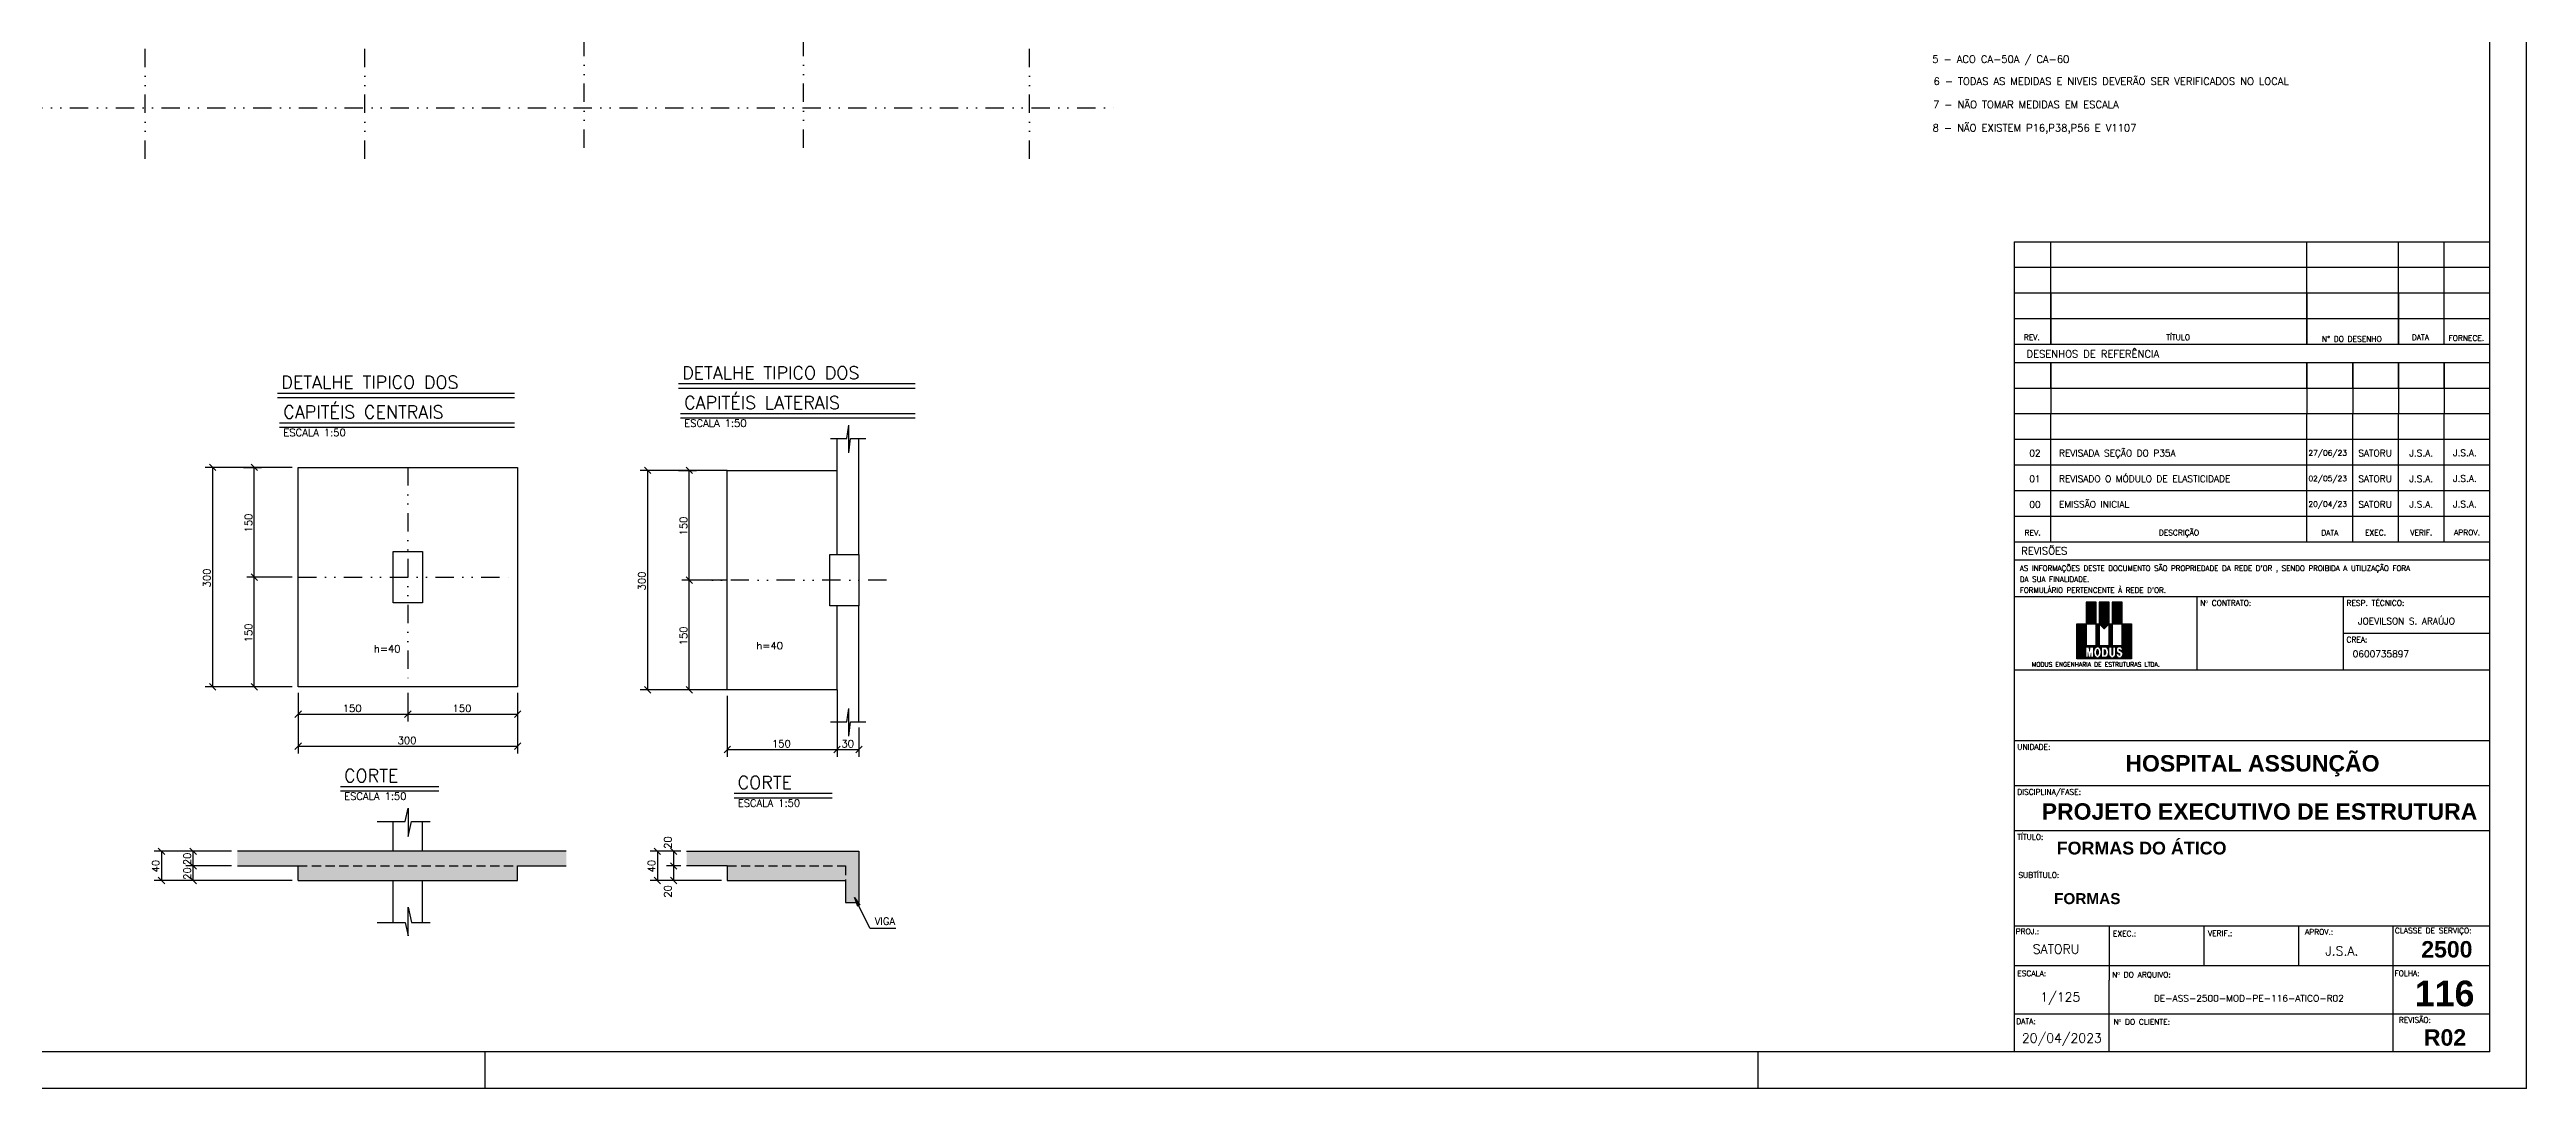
# Model space of a CAD drawing. Extents: x 553966 to 568841, y -373 to 10140.
# Drawn here: x 560377 to 568841, y -373 to 3177 of the extents above; entities that cross this region are included whole.
import ezdxf
from ezdxf.enums import TextEntityAlignment as Align

# ---------------------------------------------------------------- set-up
doc = ezdxf.new("R2010")
doc.units = 0
doc.header["$LTSCALE"] = 125
doc.header["$MEASUREMENT"] = 0
doc.linetypes.add('DIVIDE', pattern=[1.25, 0.5, -0.25, 0, -0.25, 0, -0.25])
doc.linetypes.add('HIDDEN', pattern=[0.375, 0.25, -0.125])
doc.layers.get('0').update_dxf_attribs({"linetype": 'CONTINUOUS'})
for name, color, linetype in [('01-FORM', 7, 'CONTINUOUS'), ('01TEXT', 2, 'CONTINUOUS'), ('205', 14, 'DIVIDE'), ('210', 11, 'HIDDEN'), ('216', 7, 'CONTINUOUS'), ('220', 4, 'CONTINUOUS'), ('221', 5, 'CONTINUOUS'), ('222', 6, 'CONTINUOUS'), ('226', 10, 'CONTINUOUS'), ('238', 11, 'CONTINUOUS'), ('250', 5, 'CONTINUOUS'), ('253', 253, 'CONTINUOUS'), ('254', 254, 'CONTINUOUS'), ('car-t01', 1, 'CONTINUOUS')]:
    doc.layers.add(name, color=color, linetype=linetype)
doc.styles.add('ROMANS', font='ROMANS.shx')
doc.styles.get("Standard").update_dxf_attribs({"font": 'ROMANS.SHX'})

msp = doc.modelspace()

# ---------------------------------------------------------------- linework, layer by layer
for p, q in [((568840.8, -372.6), (568840.8, 10139.9)), ((561865.8, -372.6), (561865.8, -247.6)), ((566215.8, -372.6), (566215.8, -247.6)), ((568840.8, -372.6), (553965.8, -372.6))]:
    msp.add_line(p, q)
msp.add_lwpolyline([(566215.8, -372.6), (566215.8, -247.6)])
at = {"layer": '205'}
for p, q in [((560703.6, 2803.8), (560703.6, 9207.4)), ((561453.6, 2803.8), (561453.6, 9207.4)), ((562203.6, 2841.3), (562203.6, 9207.4)), ((562953.6, 2841.3), (562953.6, 9207.4)), ((563725.1, 2803.8), (563725.1, 9207.4)), ((554501.3, 2977.4), (564029.4, 2977.4)), ((561601.3, 1749.3), (561601.3, 999.3)), ((561226.3, 1374.3), (561976.3, 1374.3)), ((563236.2, 1364.1), (562586.5, 1364.1))]:
    msp.add_line(p, q, dxfattribs=at)
at = {"layer": '210'}
for p, q in [((561226.3, 387.6), (561976.3, 387.6)), ((562692.7, 387.6), (563096.3, 387.6)), ((563096.3, 387.6), (563096.3, 337.6))]:
    msp.add_line(p, q, dxfattribs=at)
at = {"layer": '216'}
for p, q in [((560923, 1760.3), (560945.1, 1738.2)), ((561087.5, 1738.2), (561065.4, 1760.3)), ((562409.4, 1750.1), (562431.5, 1728)), ((562573.9, 1728), (562551.8, 1750.1)), ((561087.5, 1363.2), (561065.4, 1385.3)), ((561087.5, 1363.2), (561065.4, 1385.3)), ((562573.9, 1353), (562551.8, 1375.1)), ((562573.9, 1353), (562551.8, 1375.1)), ((560923, 1010.3), (560945.1, 988.2)), ((561087.5, 988.2), (561065.4, 1010.3)), ((562409.4, 1000.1), (562431.5, 978)), ((562573.9, 978), (562551.8, 1000.1)), ((561215.2, 895), (561237.3, 917.1)), ((561590.2, 895), (561612.3, 917.1)), ((561590.2, 895), (561612.3, 917.1)), ((561965.2, 895), (561987.3, 917.1)), ((561215.2, 785.5), (561237.3, 807.6)), ((561965.2, 785.5), (561987.3, 807.6)), ((562681.6, 774.2), (562703.7, 796.3)), ((563056.6, 774.2), (563078.7, 796.3)), ((563056.6, 774.2), (563078.7, 796.3)), ((563131.6, 774.2), (563153.7, 796.3)), ((560748.2, 448.7), (560770.3, 426.6)), ((560878.5, 426.6), (560856.4, 448.7)), ((562442.9, 448.7), (562465, 426.6)), ((562520.8, 426.6), (562498.7, 448.7)), ((560748.2, 348.7), (560770.3, 326.6)), ((560878.5, 376.6), (560856.4, 398.7)), ((560878.5, 376.6), (560856.4, 398.7)), ((560878.5, 326.6), (560856.4, 348.7)), ((562442.9, 348.7), (562465, 326.6)), ((562520.8, 376.6), (562498.7, 398.7)), ((562520.8, 376.6), (562498.7, 398.7)), ((562520.8, 326.6), (562498.7, 348.7))]:
    msp.add_line(p, q, dxfattribs=at)
at = {"layer": '220'}
for p, q in [((562142.6, 437.6), (561018.6, 437.6)), ((562553.5, 437.6), (563142.7, 437.6)), ((563142.7, 437.6), (563142.7, 262.6)), ((561018.6, 387.6), (561226.3, 387.6)), ((561226.3, 337.6), (561226.3, 387.6)), ((561976.3, 387.6), (562142.6, 387.6)), ((561976.3, 337.6), (561976.3, 387.6)), ((562692.7, 387.6), (562553.5, 387.6)), ((562692.7, 387.6), (562692.7, 337.6)), ((561226.3, 337.6), (561976.3, 337.6)), ((562692.7, 337.6), (563096.3, 337.6)), ((563096.3, 337.6), (563096.3, 262.6)), ((563096.3, 262.6), (563142.7, 262.6))]:
    msp.add_line(p, q, dxfattribs=at)
for points in [[(561551.3, 1461.8), (561651.3, 1461.8), (561651.3, 1286.8), (561551.3, 1286.8), (561551.3, 1461.8)], [(563042.7, 1451.6), (563142.7, 1451.6), (563142.7, 1276.6), (563042.7, 1276.6), (563042.7, 1451.6)]]:
    msp.add_lwpolyline(points, dxfattribs=at)
at = {"layer": '221'}
for p, q in [((561156.1, 1988.3), (561965.4, 1988.3)), ((562525.8, 2020.3), (563335.1, 2020.3)), ((561163, 1886.5), (561965.4, 1886.5)), ((562532.7, 1918.6), (563335.1, 1918.6)), ((561370.5, 644.3), (561706.4, 644.3)), ((562715.7, 620.8), (563051.6, 620.8))]:
    msp.add_line(p, q, dxfattribs=at)
at = {"layer": '222'}
for p, q in [((568715.8, -247.6), (568715.8, 10014.9)), ((562525.8, 2035.3), (563335.1, 2035.3)), ((561156.1, 2003.3), (561965.4, 2003.3)), ((561163, 1901.5), (561965.4, 1901.5)), ((562532.7, 1933.6), (563335.1, 1933.6)), ((561370.5, 659.3), (561706.4, 659.3)), ((562715.7, 635.8), (563051.6, 635.8)), ((568715.8, -247.6), (554278.3, -247.6))]:
    msp.add_line(p, q, dxfattribs=at)
at = {"layer": '226', "color": 2}
for p, q in [((567336, 1288.7), (567370.3, 1288.7)), ((567336, 1287.2), (567370.3, 1287.2)), ((567336, 1285.8), (567370.3, 1285.8)), ((567336, 1284.4), (567370.3, 1284.4)), ((567336, 1283), (567370.3, 1283)), ((567336, 1281.5), (567370.3, 1281.5)), ((567336, 1280.1), (567370.3, 1280.1)), ((567336, 1278.7), (567370.3, 1278.7)), ((567336, 1277.3), (567370.3, 1277.3)), ((567336, 1275.8), (567370.3, 1275.8)), ((567336, 1274.4), (567370.3, 1274.4)), ((567336, 1273), (567370.3, 1273)), ((567336, 1271.6), (567370.3, 1271.6)), ((567336, 1270.1), (567370.3, 1270.1)), ((567380.7, 1288.7), (567415, 1288.7)), ((567380.7, 1287.2), (567415, 1287.2)), ((567380.7, 1285.8), (567415, 1285.8)), ((567380.7, 1284.4), (567415, 1284.4)), ((567380.7, 1283), (567415, 1283)), ((567380.7, 1281.5), (567415, 1281.5)), ((567380.7, 1280.1), (567415, 1280.1)), ((567380.7, 1278.7), (567415, 1278.7)), ((567380.7, 1277.3), (567415, 1277.3)), ((567380.7, 1275.8), (567415, 1275.8)), ((567380.7, 1274.4), (567415, 1274.4)), ((567380.7, 1273), (567415, 1273)), ((567380.7, 1271.6), (567415, 1271.6)), ((567380.7, 1270.1), (567415, 1270.1)), ((567425.5, 1288.7), (567459.7, 1288.7)), ((567425.5, 1287.2), (567459.7, 1287.2)), ((567425.5, 1285.8), (567459.7, 1285.8)), ((567425.5, 1284.4), (567459.7, 1284.4)), ((567425.5, 1283), (567459.7, 1283)), ((567425.5, 1281.5), (567459.7, 1281.5)), ((567425.5, 1280.1), (567459.7, 1280.1)), ((567425.5, 1278.7), (567459.7, 1278.7)), ((567425.5, 1277.3), (567459.7, 1277.3)), ((567425.5, 1275.8), (567459.7, 1275.8)), ((567425.5, 1274.4), (567459.7, 1274.4)), ((567425.5, 1273), (567459.7, 1273)), ((567425.5, 1271.6), (567459.7, 1271.6)), ((567425.5, 1270.1), (567459.7, 1270.1)), ((567304.1, 1095.3), (567304.1, 1215.1)), ((567304.1, 1215.1), (567336, 1215.1)), ((567304.1, 1214.5), (567336, 1214.5)), ((567304.1, 1213.1), (567336, 1213.1)), ((567304.1, 1211.7), (567336, 1211.7)), ((567304.1, 1210.2), (567336, 1210.2)), ((567304.1, 1208.8), (567336, 1208.8)), ((567304.1, 1207.4), (567336, 1207.4)), ((567304.1, 1206), (567336, 1206)), ((567304.1, 1204.5), (567336, 1204.5)), ((567304.1, 1203.1), (567336, 1203.1)), ((567304.1, 1201.7), (567336, 1201.7)), ((567304.1, 1200.3), (567336, 1200.3)), ((567304.1, 1198.8), (567336, 1198.8)), ((567304.1, 1197.4), (567336, 1197.4)), ((567304.1, 1196), (567336, 1196)), ((567304.1, 1194.6), (567336, 1194.6)), ((567304.1, 1193.1), (567336, 1193.1)), ((567304.1, 1191.7), (567336, 1191.7)), ((567304.1, 1190.3), (567336, 1190.3)), ((567304.1, 1188.9), (567336, 1188.9)), ((567304.1, 1187.4), (567336, 1187.4)), ((567304.1, 1186), (567336, 1186)), ((567336, 1268.7), (567370.3, 1268.7)), ((567336, 1267.3), (567370.3, 1267.3)), ((567336, 1265.9), (567370.3, 1265.9)), ((567336, 1264.4), (567370.3, 1264.4)), ((567336, 1263), (567370.3, 1263)), ((567336, 1261.6), (567370.3, 1261.6)), ((567336, 1260.2), (567370.3, 1260.2)), ((567336, 1258.7), (567370.3, 1258.7)), ((567336, 1257.3), (567370.3, 1257.3)), ((567336, 1255.9), (567370.3, 1255.9)), ((567336, 1254.4), (567370.3, 1254.4)), ((567336, 1253), (567370.3, 1253)), ((567336, 1251.6), (567370.3, 1251.6)), ((567336, 1250.2), (567370.3, 1250.2)), ((567336, 1248.7), (567370.3, 1248.7)), ((567336, 1247.3), (567370.3, 1247.3)), ((567336, 1245.9), (567370.3, 1245.9)), ((567336, 1244.5), (567370.3, 1244.5)), ((567336, 1243), (567370.3, 1243)), ((567336, 1241.6), (567370.3, 1241.6)), ((567336, 1240.2), (567370.3, 1240.2)), ((567336, 1238.8), (567370.3, 1238.8)), ((567336, 1237.3), (567370.3, 1237.3)), ((567336, 1235.9), (567370.3, 1235.9)), ((567336, 1234.5), (567370.3, 1234.5)), ((567336, 1233.1), (567370.3, 1233.1)), ((567336, 1231.6), (567370.3, 1231.6)), ((567336, 1230.2), (567370.3, 1230.2)), ((567336, 1228.8), (567370.3, 1228.8)), ((567336, 1227.4), (567370.3, 1227.4)), ((567336, 1225.9), (567370.3, 1225.9)), ((567336, 1224.5), (567370.3, 1224.5)), ((567336, 1223.1), (567370.3, 1223.1)), ((567336, 1221.6), (567370.3, 1221.6)), ((567336, 1220.2), (567370.3, 1220.2)), ((567336, 1218.8), (567370.3, 1218.8)), ((567336, 1217.4), (567370.3, 1217.4)), ((567336, 1215.9), (567370.3, 1215.9)), ((567336, 1215.1), (567336, 1141)), ((567370.3, 1141), (567370.3, 1215.1)), ((567370.3, 1215.1), (567380.7, 1215.1)), ((567370.3, 1214.5), (567380.7, 1214.5)), ((567370.3, 1213.1), (567380.7, 1213.1)), ((567370.3, 1211.7), (567380.7, 1211.7)), ((567370.3, 1210.2), (567380.7, 1210.2)), ((567370.3, 1208.8), (567380.7, 1208.8)), ((567370.3, 1207.4), (567380.7, 1207.4)), ((567370.3, 1206), (567380.7, 1206)), ((567370.3, 1204.5), (567380.7, 1204.5)), ((567370.3, 1203.1), (567380.7, 1203.1)), ((567370.3, 1201.7), (567380.7, 1201.7)), ((567370.3, 1200.3), (567380.7, 1200.3)), ((567370.3, 1198.8), (567380.7, 1198.8)), ((567370.3, 1197.4), (567380.7, 1197.4)), ((567370.3, 1196), (567380.7, 1196)), ((567370.3, 1194.6), (567380.7, 1194.6)), ((567370.3, 1193.1), (567380.7, 1193.1)), ((567370.3, 1191.7), (567380.7, 1191.7)), ((567370.3, 1190.3), (567380.7, 1190.3)), ((567370.3, 1188.9), (567380.7, 1188.9)), ((567370.3, 1187.4), (567380.7, 1187.4)), ((567370.3, 1186), (567380.7, 1186)), ((567380.7, 1268.7), (567415, 1268.7)), ((567380.7, 1267.3), (567415, 1267.3)), ((567380.7, 1265.9), (567415, 1265.9)), ((567380.7, 1264.4), (567415, 1264.4)), ((567380.7, 1263), (567415, 1263)), ((567380.7, 1261.6), (567415, 1261.6)), ((567380.7, 1260.2), (567415, 1260.2)), ((567380.7, 1258.7), (567415, 1258.7)), ((567380.7, 1257.3), (567415, 1257.3)), ((567380.7, 1255.9), (567415, 1255.9)), ((567380.7, 1254.4), (567415, 1254.4)), ((567380.7, 1253), (567415, 1253)), ((567380.7, 1251.6), (567415, 1251.6)), ((567380.7, 1250.2), (567415, 1250.2)), ((567380.7, 1248.7), (567415, 1248.7)), ((567380.7, 1247.3), (567415, 1247.3)), ((567380.7, 1245.9), (567415, 1245.9)), ((567380.7, 1244.5), (567415, 1244.5)), ((567380.7, 1243), (567415, 1243)), ((567380.7, 1241.6), (567415, 1241.6)), ((567380.7, 1240.2), (567415, 1240.2)), ((567380.7, 1238.8), (567415, 1238.8)), ((567380.7, 1237.3), (567415, 1237.3)), ((567380.7, 1235.9), (567415, 1235.9)), ((567380.7, 1234.5), (567415, 1234.5)), ((567380.7, 1233.1), (567415, 1233.1)), ((567380.7, 1231.6), (567415, 1231.6)), ((567380.7, 1230.2), (567415, 1230.2)), ((567380.7, 1228.8), (567415, 1228.8)), ((567380.7, 1227.4), (567415, 1227.4)), ((567380.7, 1225.9), (567415, 1225.9)), ((567380.7, 1224.5), (567415, 1224.5)), ((567380.7, 1223.1), (567415, 1223.1)), ((567380.7, 1221.6), (567415, 1221.6)), ((567380.7, 1220.2), (567415, 1220.2)), ((567380.7, 1218.8), (567415, 1218.8)), ((567380.7, 1217.4), (567415, 1217.4)), ((567380.7, 1215.9), (567415, 1215.9)), ((567380.7, 1215.1), (567380.7, 1141)), ((567381.4, 1214.5), (567414.4, 1214.5)), ((567382.8, 1213.1), (567412.9, 1213.1)), ((567384.2, 1211.7), (567411.5, 1211.7)), ((567385.6, 1210.2), (567410.1, 1210.2)), ((567387.1, 1208.8), (567408.7, 1208.8)), ((567388.5, 1207.4), (567407.2, 1207.4)), ((567389.9, 1206), (567405.8, 1206)), ((567391.3, 1204.5), (567404.4, 1204.5)), ((567392.8, 1203.1), (567403, 1203.1)), ((567394.2, 1201.7), (567401.5, 1201.7)), ((567395.6, 1200.3), (567400.1, 1200.3)), ((567397, 1198.8), (567398.7, 1198.8)), ((567415, 1141), (567415, 1215.1)), ((567415, 1215.1), (567425.5, 1215.1)), ((567415, 1214.5), (567425.5, 1214.5)), ((567415, 1213.1), (567425.5, 1213.1)), ((567415, 1211.7), (567425.5, 1211.7)), ((567415, 1210.2), (567425.5, 1210.2)), ((567415, 1208.8), (567425.5, 1208.8)), ((567415, 1207.4), (567425.5, 1207.4)), ((567415, 1206), (567425.5, 1206)), ((567415, 1204.5), (567425.5, 1204.5)), ((567415, 1203.1), (567425.5, 1203.1)), ((567415, 1201.7), (567425.5, 1201.7)), ((567415, 1200.3), (567425.5, 1200.3)), ((567415, 1198.8), (567425.5, 1198.8)), ((567415, 1197.4), (567425.5, 1197.4)), ((567415, 1196), (567425.5, 1196)), ((567415, 1194.6), (567425.5, 1194.6)), ((567415, 1193.1), (567425.5, 1193.1)), ((567415, 1191.7), (567425.5, 1191.7)), ((567415, 1190.3), (567425.5, 1190.3)), ((567415, 1188.9), (567425.5, 1188.9)), ((567415, 1187.4), (567425.5, 1187.4)), ((567415, 1186), (567425.5, 1186)), ((567425.5, 1268.7), (567459.7, 1268.7)), ((567425.5, 1267.3), (567459.7, 1267.3)), ((567425.5, 1265.9), (567459.7, 1265.9)), ((567425.5, 1264.4), (567459.7, 1264.4)), ((567425.5, 1263), (567459.7, 1263)), ((567425.5, 1261.6), (567459.7, 1261.6)), ((567425.5, 1260.2), (567459.7, 1260.2)), ((567425.5, 1258.7), (567459.7, 1258.7)), ((567425.5, 1257.3), (567459.7, 1257.3)), ((567425.5, 1255.9), (567459.7, 1255.9)), ((567425.5, 1254.4), (567459.7, 1254.4)), ((567425.5, 1253), (567459.7, 1253)), ((567425.5, 1251.6), (567459.7, 1251.6)), ((567425.5, 1250.2), (567459.7, 1250.2)), ((567425.5, 1248.7), (567459.7, 1248.7)), ((567425.5, 1247.3), (567459.7, 1247.3)), ((567425.5, 1245.9), (567459.7, 1245.9)), ((567425.5, 1244.5), (567459.7, 1244.5)), ((567425.5, 1243), (567459.7, 1243)), ((567425.5, 1241.6), (567459.7, 1241.6)), ((567425.5, 1240.2), (567459.7, 1240.2)), ((567425.5, 1238.8), (567459.7, 1238.8)), ((567425.5, 1237.3), (567459.7, 1237.3)), ((567425.5, 1235.9), (567459.7, 1235.9)), ((567425.5, 1234.5), (567459.7, 1234.5)), ((567425.5, 1233.1), (567459.7, 1233.1)), ((567425.5, 1231.6), (567459.7, 1231.6)), ((567425.5, 1230.2), (567459.7, 1230.2)), ((567425.5, 1228.8), (567459.7, 1228.8)), ((567425.5, 1227.4), (567459.7, 1227.4)), ((567425.5, 1225.9), (567459.7, 1225.9)), ((567425.5, 1224.5), (567459.7, 1224.5)), ((567425.5, 1223.1), (567459.7, 1223.1)), ((567425.5, 1221.6), (567459.7, 1221.6)), ((567425.5, 1220.2), (567459.7, 1220.2)), ((567425.5, 1218.8), (567459.7, 1218.8)), ((567425.5, 1217.4), (567459.7, 1217.4)), ((567425.5, 1215.9), (567459.7, 1215.9)), ((567425.5, 1215.1), (567425.5, 1141)), ((567459.7, 1215.1), (567491.6, 1215.1)), ((567459.7, 1141), (567459.7, 1215.1)), ((567459.7, 1214.5), (567491.6, 1214.5)), ((567459.7, 1213.1), (567491.6, 1213.1)), ((567459.7, 1211.7), (567491.6, 1211.7)), ((567459.7, 1210.2), (567491.6, 1210.2)), ((567459.7, 1208.8), (567491.6, 1208.8)), ((567459.7, 1207.4), (567491.6, 1207.4)), ((567459.7, 1206), (567491.6, 1206)), ((567459.7, 1204.5), (567491.6, 1204.5)), ((567459.7, 1203.1), (567491.6, 1203.1)), ((567459.7, 1201.7), (567491.6, 1201.7)), ((567459.7, 1200.3), (567491.6, 1200.3)), ((567459.7, 1198.8), (567491.6, 1198.8)), ((567459.7, 1197.4), (567491.6, 1197.4)), ((567459.7, 1196), (567491.6, 1196)), ((567459.7, 1194.6), (567491.6, 1194.6)), ((567459.7, 1193.1), (567491.6, 1193.1)), ((567459.7, 1191.7), (567491.6, 1191.7)), ((567459.7, 1190.3), (567491.6, 1190.3)), ((567459.7, 1188.9), (567491.6, 1188.9)), ((567459.7, 1187.4), (567491.6, 1187.4)), ((567459.7, 1186), (567491.6, 1186)), ((567491.6, 1215.1), (567491.6, 1095.3)), ((567304.1, 1184.6), (567336, 1184.6)), ((567304.1, 1183.1), (567336, 1183.1)), ((567304.1, 1181.7), (567336, 1181.7)), ((567304.1, 1180.3), (567336, 1180.3)), ((567304.1, 1178.9), (567336, 1178.9)), ((567304.1, 1177.4), (567336, 1177.4)), ((567304.1, 1176), (567336, 1176)), ((567304.1, 1174.6), (567336, 1174.6)), ((567304.1, 1173.2), (567336, 1173.2)), ((567304.1, 1171.7), (567336, 1171.7)), ((567304.1, 1170.3), (567336, 1170.3)), ((567304.1, 1168.9), (567336, 1168.9)), ((567304.1, 1167.5), (567336, 1167.5)), ((567304.1, 1166), (567336, 1166)), ((567304.1, 1164.6), (567336, 1164.6)), ((567304.1, 1163.2), (567336, 1163.2)), ((567304.1, 1161.8), (567336, 1161.8)), ((567304.1, 1160.3), (567336, 1160.3)), ((567304.1, 1158.9), (567336, 1158.9)), ((567304.1, 1157.5), (567336, 1157.5)), ((567304.1, 1156.1), (567336, 1156.1)), ((567304.1, 1154.6), (567336, 1154.6)), ((567304.1, 1153.2), (567336, 1153.2)), ((567304.1, 1151.8), (567336, 1151.8)), ((567304.1, 1150.4), (567336, 1150.4)), ((567304.1, 1148.9), (567336, 1148.9)), ((567304.1, 1147.5), (567336, 1147.5)), ((567304.1, 1146.1), (567336, 1146.1)), ((567304.1, 1144.6), (567336, 1144.6)), ((567304.1, 1143.2), (567336, 1143.2)), ((567304.1, 1141.8), (567336, 1141.8)), ((567304.1, 1140.4), (567491.6, 1140.4)), ((567304.1, 1138.9), (567491.6, 1138.9)), ((567304.1, 1137.5), (567491.6, 1137.5)), ((567304.1, 1136.1), (567372.2, 1136.1)), ((567304.1, 1134.7), (567335.9, 1134.7)), ((567304.1, 1133.2), (567335.9, 1133.2)), ((567304.1, 1131.8), (567335.9, 1131.8)), ((567304.1, 1130.4), (567335.9, 1130.4)), ((567304.1, 1129), (567335.9, 1129)), ((567304.1, 1127.5), (567335.9, 1127.5)), ((567304.1, 1126.1), (567335.9, 1126.1)), ((567304.1, 1124.7), (567335.9, 1124.7)), ((567304.1, 1123.3), (567335.9, 1123.3)), ((567304.1, 1121.8), (567335.9, 1121.8)), ((567304.1, 1120.4), (567335.9, 1120.4)), ((567304.1, 1119), (567335.9, 1119)), ((567304.1, 1117.6), (567335.9, 1117.6)), ((567304.1, 1116.1), (567335.9, 1116.1)), ((567304.1, 1114.7), (567335.9, 1114.7)), ((567304.1, 1113.3), (567335.9, 1113.3)), ((567304.1, 1111.8), (567335.9, 1111.8)), ((567304.1, 1110.4), (567335.9, 1110.4)), ((567304.1, 1109), (567335.9, 1109)), ((567304.1, 1107.6), (567335.9, 1107.6)), ((567304.1, 1106.1), (567335.9, 1106.1)), ((567304.1, 1104.7), (567335.9, 1104.7)), ((567304.1, 1103.3), (567335.9, 1103.3)), ((567304.1, 1101.9), (567335.9, 1101.9)), ((567304.1, 1100.4), (567371.5, 1100.4)), ((567336, 1141), (567370.3, 1141)), ((567342.5, 1116.1), (567342.6, 1116.1)), ((567342.5, 1114.7), (567342.8, 1114.7)), ((567342.5, 1113.3), (567343, 1113.3)), ((567342.5, 1111.8), (567343.3, 1111.8)), ((567342.5, 1110.4), (567343.5, 1110.4)), ((567342.5, 1109), (567343.7, 1109)), ((567342.5, 1107.6), (567344, 1107.6)), ((567342.5, 1106.1), (567344.2, 1106.1)), ((567342.5, 1104.7), (567344.4, 1104.7)), ((567342.5, 1103.3), (567344.7, 1103.3)), ((567342.5, 1101.9), (567344.9, 1101.9)), ((567345.4, 1134.7), (567350.3, 1134.7)), ((567345.6, 1133.2), (567350.1, 1133.2)), ((567345.8, 1131.8), (567349.9, 1131.8)), ((567346, 1130.4), (567349.6, 1130.4)), ((567346.2, 1129), (567349.4, 1129)), ((567346.4, 1127.5), (567349.2, 1127.5)), ((567346.6, 1126.1), (567348.9, 1126.1)), ((567346.8, 1124.7), (567348.7, 1124.7)), ((567347.1, 1123.3), (567348.5, 1123.3)), ((567347.3, 1121.8), (567348.2, 1121.8)), ((567347.5, 1120.4), (567348, 1120.4)), ((567347.7, 1119), (567347.8, 1119)), ((567350.7, 1101.9), (567353, 1101.9)), ((567350.9, 1103.3), (567353, 1103.3)), ((567351.2, 1104.7), (567353, 1104.7)), ((567351.4, 1106.1), (567353, 1106.1)), ((567351.6, 1107.6), (567353, 1107.6)), ((567351.9, 1109), (567353, 1109)), ((567352.1, 1110.4), (567353, 1110.4)), ((567352.3, 1111.8), (567353, 1111.8)), ((567352.6, 1113.3), (567353, 1113.3)), ((567352.8, 1114.7), (567353.1, 1114.7)), ((567353, 1116.1), (567353.1, 1116.1)), ((567359.9, 1134.7), (567370, 1134.7)), ((567359.9, 1133.2), (567368.5, 1133.2)), ((567359.9, 1131.8), (567367.4, 1131.8)), ((567359.9, 1130.4), (567366.5, 1130.4)), ((567359.9, 1129), (567365.8, 1129)), ((567359.9, 1127.5), (567365.2, 1127.5)), ((567359.9, 1126.1), (567364.7, 1126.1)), ((567359.9, 1124.7), (567364.4, 1124.7)), ((567359.9, 1123.3), (567364.1, 1123.3)), ((567359.9, 1121.8), (567363.9, 1121.8)), ((567359.9, 1120.4), (567363.7, 1120.4)), ((567359.9, 1119), (567363.7, 1119)), ((567359.9, 1117.6), (567363.7, 1117.6)), ((567359.9, 1116.1), (567363.7, 1116.1)), ((567359.9, 1114.7), (567363.9, 1114.7)), ((567359.9, 1113.3), (567364, 1113.3)), ((567359.9, 1111.8), (567364.3, 1111.8)), ((567359.9, 1110.4), (567364.6, 1110.4)), ((567359.9, 1109), (567365.1, 1109)), ((567359.9, 1107.6), (567365.6, 1107.6)), ((567359.9, 1106.1), (567366.3, 1106.1)), ((567359.9, 1104.7), (567367.1, 1104.7)), ((567359.9, 1103.3), (567368.2, 1103.3)), ((567359.9, 1101.9), (567369.6, 1101.9)), ((567370.3, 1184.6), (567380.7, 1184.6)), ((567370.3, 1183.1), (567380.7, 1183.1)), ((567370.3, 1181.7), (567380.7, 1181.7)), ((567370.3, 1180.3), (567380.7, 1180.3)), ((567370.3, 1178.9), (567380.7, 1178.9)), ((567370.3, 1177.4), (567380.7, 1177.4)), ((567370.3, 1176), (567380.7, 1176)), ((567370.3, 1174.6), (567380.7, 1174.6)), ((567370.3, 1173.2), (567380.7, 1173.2)), ((567370.3, 1171.7), (567380.7, 1171.7)), ((567370.3, 1170.3), (567380.7, 1170.3)), ((567370.3, 1168.9), (567380.7, 1168.9)), ((567370.3, 1167.5), (567380.7, 1167.5)), ((567370.3, 1166), (567380.7, 1166)), ((567370.3, 1164.6), (567380.7, 1164.6)), ((567370.3, 1163.2), (567380.7, 1163.2)), ((567370.3, 1161.8), (567380.7, 1161.8)), ((567370.3, 1160.3), (567380.7, 1160.3)), ((567370.3, 1158.9), (567380.7, 1158.9)), ((567370.3, 1157.5), (567380.7, 1157.5)), ((567370.3, 1156.1), (567380.7, 1156.1)), ((567370.3, 1154.6), (567380.7, 1154.6)), ((567370.3, 1153.2), (567380.7, 1153.2)), ((567370.3, 1151.8), (567380.7, 1151.8)), ((567370.3, 1150.4), (567380.7, 1150.4)), ((567370.3, 1148.9), (567380.7, 1148.9)), ((567370.3, 1147.5), (567380.7, 1147.5)), ((567370.3, 1146.1), (567380.7, 1146.1)), ((567370.3, 1144.6), (567380.7, 1144.6)), ((567370.3, 1143.2), (567380.7, 1143.2)), ((567370.3, 1141.8), (567380.7, 1141.8)), ((567370.8, 1119), (567379.4, 1119)), ((567370.8, 1117.6), (567379.4, 1117.6)), ((567370.9, 1120.4), (567379.3, 1120.4)), ((567370.9, 1116.1), (567379.3, 1116.1)), ((567371, 1114.7), (567379.1, 1114.7)), ((567371.1, 1121.8), (567379.1, 1121.8)), ((567371.3, 1113.3), (567378.8, 1113.3)), ((567371.4, 1123.3), (567378.8, 1123.3)), ((567371.8, 1111.8), (567378.4, 1111.8)), ((567371.9, 1124.7), (567378.3, 1124.7)), ((567372.4, 1110.4), (567377.7, 1110.4)), ((567372.6, 1126.1), (567377.6, 1126.1)), ((567373.6, 1109), (567376.6, 1109)), ((567373.8, 1127.5), (567376.4, 1127.5)), ((567377.9, 1136.1), (567445.8, 1136.1)), ((567378.6, 1100.4), (567422, 1100.4)), ((567380.2, 1134.7), (567390.3, 1134.7)), ((567380.6, 1101.9), (567390.3, 1101.9)), ((567380.7, 1141), (567415, 1141)), ((567381.7, 1133.2), (567390.3, 1133.2)), ((567382, 1103.3), (567390.3, 1103.3)), ((567382.8, 1131.8), (567390.3, 1131.8)), ((567383, 1104.7), (567390.3, 1104.7)), ((567383.6, 1130.4), (567390.3, 1130.4)), ((567383.8, 1106.1), (567390.3, 1106.1)), ((567384.4, 1129), (567390.3, 1129)), ((567384.5, 1107.6), (567390.3, 1107.6)), ((567384.9, 1127.5), (567390.3, 1127.5)), ((567385.1, 1109), (567390.3, 1109)), ((567385.4, 1126.1), (567390.3, 1126.1)), ((567385.5, 1110.4), (567390.3, 1110.4)), ((567385.8, 1124.7), (567390.3, 1124.7)), ((567385.8, 1111.8), (567390.3, 1111.8)), ((567386, 1123.3), (567390.3, 1123.3)), ((567386.1, 1113.3), (567390.3, 1113.3)), ((567386.3, 1121.8), (567390.3, 1121.8)), ((567386.3, 1114.7), (567390.3, 1114.7)), ((567386.4, 1120.4), (567390.3, 1120.4)), ((567386.4, 1116.1), (567390.3, 1116.1)), ((567386.5, 1119), (567390.3, 1119)), ((567386.5, 1117.6), (567390.3, 1117.6)), ((567397, 1126.1), (567401.7, 1126.1)), ((567397, 1124.7), (567402.8, 1124.7)), ((567397, 1123.3), (567403.4, 1123.3)), ((567397, 1121.8), (567403.8, 1121.8)), ((567397, 1120.4), (567403.9, 1120.4)), ((567397, 1119), (567404.1, 1119)), ((567397, 1117.6), (567404.1, 1117.6)), ((567397, 1116.1), (567404.1, 1116.1)), ((567397, 1114.7), (567404, 1114.7)), ((567397, 1113.3), (567403.6, 1113.3)), ((567397, 1111.8), (567402.8, 1111.8)), ((567397, 1110.4), (567401.7, 1110.4)), ((567405.5, 1134.7), (567415, 1134.7)), ((567405.5, 1101.9), (567419.3, 1101.9)), ((567406.9, 1103.3), (567417.9, 1103.3)), ((567407.1, 1133.2), (567415, 1133.2)), ((567407.9, 1104.7), (567416.9, 1104.7)), ((567408, 1131.8), (567415, 1131.8)), ((567408.7, 1106.1), (567416.3, 1106.1)), ((567409, 1130.4), (567415, 1130.4)), ((567409.5, 1107.6), (567415.7, 1107.6)), ((567409.6, 1129), (567415, 1129)), ((567410, 1109), (567415.4, 1109)), ((567410.1, 1127.5), (567415, 1127.5)), ((567410.4, 1126.1), (567415, 1126.1)), ((567410.4, 1110.4), (567415.2, 1110.4)), ((567410.7, 1124.7), (567415, 1124.7)), ((567410.7, 1111.8), (567415.1, 1111.8)), ((567410.9, 1123.3), (567415, 1123.3)), ((567410.9, 1113.3), (567415.1, 1113.3)), ((567411, 1121.8), (567415, 1121.8)), ((567411, 1114.7), (567415.1, 1114.7)), ((567411.1, 1120.4), (567415, 1120.4)), ((567411.1, 1119), (567415, 1119)), ((567411.1, 1117.6), (567415, 1117.6)), ((567411.1, 1116.1), (567415, 1116.1)), ((567415, 1184.6), (567425.5, 1184.6)), ((567415, 1183.1), (567425.5, 1183.1)), ((567415, 1181.7), (567425.5, 1181.7)), ((567415, 1180.3), (567425.5, 1180.3)), ((567415, 1178.9), (567425.5, 1178.9)), ((567415, 1177.4), (567425.5, 1177.4)), ((567415, 1176), (567425.5, 1176)), ((567415, 1174.6), (567425.5, 1174.6)), ((567415, 1173.2), (567425.5, 1173.2)), ((567415, 1171.7), (567425.5, 1171.7)), ((567415, 1170.3), (567425.5, 1170.3)), ((567415, 1168.9), (567425.5, 1168.9)), ((567415, 1167.5), (567425.5, 1167.5)), ((567415, 1166), (567425.5, 1166)), ((567415, 1164.6), (567425.5, 1164.6)), ((567415, 1163.2), (567425.5, 1163.2)), ((567415, 1161.8), (567425.5, 1161.8)), ((567415, 1160.3), (567425.5, 1160.3)), ((567415, 1158.9), (567425.5, 1158.9)), ((567415, 1157.5), (567425.5, 1157.5)), ((567415, 1156.1), (567425.5, 1156.1)), ((567415, 1154.6), (567425.5, 1154.6)), ((567415, 1153.2), (567425.5, 1153.2)), ((567415, 1151.8), (567425.5, 1151.8)), ((567415, 1150.4), (567425.5, 1150.4)), ((567415, 1148.9), (567425.5, 1148.9)), ((567415, 1147.5), (567425.5, 1147.5)), ((567415, 1146.1), (567425.5, 1146.1)), ((567415, 1144.6), (567425.5, 1144.6)), ((567415, 1143.2), (567425.5, 1143.2)), ((567415, 1141.8), (567425.5, 1141.8)), ((567422.3, 1134.7), (567428.5, 1134.7)), ((567422.3, 1133.2), (567428.5, 1133.2)), ((567422.3, 1131.8), (567428.5, 1131.8)), ((567422.3, 1130.4), (567428.5, 1130.4)), ((567422.3, 1129), (567428.5, 1129)), ((567422.3, 1127.5), (567428.5, 1127.5)), ((567422.3, 1126.1), (567428.5, 1126.1)), ((567422.3, 1124.7), (567428.5, 1124.7)), ((567422.3, 1123.3), (567428.5, 1123.3)), ((567422.3, 1121.8), (567428.5, 1121.8)), ((567422.3, 1120.4), (567428.5, 1120.4)), ((567422.3, 1119), (567428.5, 1119)), ((567422.3, 1117.6), (567428.5, 1117.6)), ((567422.3, 1116.1), (567428.5, 1116.1)), ((567422.4, 1114.7), (567428.5, 1114.7)), ((567422.4, 1113.3), (567428.5, 1113.3)), ((567422.5, 1111.8), (567428.3, 1111.8)), ((567423, 1110.4), (567427.7, 1110.4)), ((567424.9, 1109), (567426.4, 1109)), ((567425.5, 1141), (567459.7, 1141)), ((567429, 1100.4), (567445.9, 1100.4)), ((567431.4, 1101.9), (567443.8, 1101.9)), ((567432.9, 1103.3), (567442.4, 1103.3)), ((567433.8, 1104.7), (567441.6, 1104.7)), ((567434.5, 1106.1), (567440.9, 1106.1)), ((567435.1, 1107.6), (567440.3, 1107.6)), ((567435.4, 1109), (567439.8, 1109)), ((567435.8, 1134.7), (567443.9, 1134.7)), ((567435.8, 1133.2), (567442.6, 1133.2)), ((567435.8, 1131.8), (567441.5, 1131.8)), ((567435.8, 1130.4), (567441, 1130.4)), ((567435.8, 1129), (567440.7, 1129)), ((567435.8, 1127.5), (567440.5, 1127.5)), ((567435.8, 1126.1), (567440.5, 1126.1)), ((567435.8, 1124.7), (567440.5, 1124.7)), ((567435.8, 1123.3), (567440.7, 1123.3)), ((567435.8, 1121.8), (567441.1, 1121.8)), ((567435.8, 1120.4), (567441.5, 1120.4)), ((567435.8, 1119), (567442.3, 1119)), ((567435.8, 1117.6), (567443.1, 1117.6)), ((567435.8, 1116.1), (567444.9, 1116.1)), ((567435.8, 1114.7), (567447.8, 1114.7)), ((567435.8, 1113.3), (567450.7, 1113.3)), ((567435.8, 1111.8), (567439.6, 1111.8)), ((567435.8, 1110.4), (567439.7, 1110.4)), ((567447.1, 1111.8), (567452.2, 1111.8)), ((567447.5, 1110.4), (567452.3, 1110.4)), ((567447.8, 1126.1), (567452, 1126.1)), ((567448.2, 1127.5), (567451.4, 1127.5)), ((567448.4, 1109), (567452, 1109)), ((567448.6, 1124.7), (567491.6, 1124.7)), ((567451.7, 1123.3), (567491.6, 1123.3)), ((567454.4, 1100.4), (567491.6, 1100.4)), ((567454.6, 1136.1), (567491.6, 1136.1)), ((567454.9, 1121.8), (567491.6, 1121.8)), ((567456, 1134.7), (567491.6, 1134.7)), ((567456.4, 1101.9), (567491.6, 1101.9)), ((567457.1, 1133.2), (567491.6, 1133.2)), ((567457.2, 1120.4), (567491.6, 1120.4)), ((567457.7, 1103.3), (567491.6, 1103.3)), ((567458.1, 1131.8), (567491.6, 1131.8)), ((567458.1, 1119), (567491.6, 1119)), ((567458.5, 1104.7), (567491.6, 1104.7)), ((567458.9, 1130.4), (567491.6, 1130.4)), ((567459.1, 1117.6), (567491.6, 1117.6)), ((567459.2, 1106.1), (567491.6, 1106.1)), ((567459.3, 1129), (567491.6, 1129)), ((567459.5, 1127.5), (567491.6, 1127.5)), ((567459.7, 1184.6), (567491.6, 1184.6)), ((567459.7, 1183.1), (567491.6, 1183.1)), ((567459.7, 1181.7), (567491.6, 1181.7)), ((567459.7, 1180.3), (567491.6, 1180.3)), ((567459.7, 1178.9), (567491.6, 1178.9)), ((567459.7, 1177.4), (567491.6, 1177.4)), ((567459.7, 1176), (567491.6, 1176)), ((567459.7, 1174.6), (567491.6, 1174.6)), ((567459.7, 1173.2), (567491.6, 1173.2)), ((567459.7, 1171.7), (567491.6, 1171.7)), ((567459.7, 1170.3), (567491.6, 1170.3)), ((567459.7, 1168.9), (567491.6, 1168.9)), ((567459.7, 1167.5), (567491.6, 1167.5)), ((567459.7, 1166), (567491.6, 1166)), ((567459.7, 1164.6), (567491.6, 1164.6)), ((567459.7, 1163.2), (567491.6, 1163.2)), ((567459.7, 1161.8), (567491.6, 1161.8)), ((567459.7, 1160.3), (567491.6, 1160.3)), ((567459.7, 1158.9), (567491.6, 1158.9)), ((567459.7, 1157.5), (567491.6, 1157.5)), ((567459.7, 1156.1), (567491.6, 1156.1)), ((567459.7, 1154.6), (567491.6, 1154.6)), ((567459.7, 1153.2), (567491.6, 1153.2)), ((567459.7, 1151.8), (567491.6, 1151.8)), ((567459.7, 1150.4), (567491.6, 1150.4)), ((567459.7, 1148.9), (567491.6, 1148.9)), ((567459.7, 1147.5), (567491.6, 1147.5)), ((567459.7, 1146.1), (567491.6, 1146.1)), ((567459.7, 1144.6), (567491.6, 1144.6)), ((567459.7, 1143.2), (567491.6, 1143.2)), ((567459.7, 1141.8), (567491.6, 1141.8)), ((567459.7, 1126.1), (567491.6, 1126.1)), ((567459.7, 1107.6), (567491.6, 1107.6)), ((567460, 1116.1), (567491.6, 1116.1)), ((567460.1, 1109), (567491.6, 1109)), ((567460.2, 1114.7), (567491.6, 1114.7)), ((567460.3, 1113.3), (567491.6, 1113.3)), ((567460.3, 1111.8), (567491.6, 1111.8)), ((567460.3, 1110.4), (567491.6, 1110.4)), ((567304.1, 1099), (567491.6, 1099)), ((567304.1, 1097.6), (567491.6, 1097.6)), ((567304.1, 1096.2), (567491.6, 1096.2)), ((567491.6, 1095.3), (567304.1, 1095.3))]:
    msp.add_line(p, q, dxfattribs=at)
for points in [[(567336, 1215.1), (567370.3, 1215.1), (567370.3, 1289.3), (567336, 1289.3), (567336, 1215.1)], [(567380.7, 1215.1), (567397.9, 1198), (567415, 1215.1), (567415, 1289.3), (567380.7, 1289.3), (567380.7, 1215.1)], [(567425.5, 1215.1), (567459.7, 1215.1), (567459.7, 1289.3), (567425.5, 1289.3), (567425.5, 1215.1)]]:
    msp.add_lwpolyline(points, dxfattribs=at)
at = {"layer": '238'}
for p, q in [((563067.7, 1739.1), (563067.7, 1848)), ((563142.7, 1451.6), (563142.7, 1848)), ((562692.7, 1739.1), (563067.7, 1739.1)), ((562692.7, 989.1), (562692.7, 1739.1)), ((563067.7, 1451.6), (563067.7, 1739.1)), ((563067.7, 989.1), (563067.7, 1276.6)), ((563142.7, 880.2), (563142.7, 1276.6)), ((563067.7, 989.1), (562692.7, 989.1)), ((563067.7, 989.1), (563067.7, 880.2)), ((561551.3, 437.6), (561551.3, 539.9)), ((561651.3, 437.6), (561651.3, 539.9)), ((561551.3, 194.2), (561551.3, 337.6)), ((561651.3, 194.2), (561651.3, 337.6))]:
    msp.add_line(p, q, dxfattribs=at)
msp.add_lwpolyline([(561226.3, 1749.3), (561976.3, 1749.3), (561976.3, 999.3), (561226.3, 999.3), (561226.3, 1749.3)], dxfattribs=at)
at = {"layer": '250'}
for p, q in [((563101.5, 1848), (563107.6, 1893.3)), ((563107.6, 1798.6), (563107.6, 1893.3)), ((563045.6, 1848), (563101.5, 1848)), ((563107.6, 1798.6), (563114, 1848)), ((563114, 1848), (563166.4, 1848)), ((561206.3, 1749.3), (560909, 1749.3)), ((560934, 1749.3), (560934, 999.3)), ((561039.5, 1749.3), (561101.4, 1749.3)), ((561076.4, 1374.3), (561076.4, 1749.3)), ((562692.7, 1739.1), (562395.4, 1739.1)), ((562420.4, 1739.1), (562420.4, 989.1)), ((562525.9, 1739.1), (562587.8, 1739.1)), ((562562.8, 1364.1), (562562.8, 1739.1)), ((561206.3, 1374.3), (561051.4, 1374.3)), ((561076.4, 999.3), (561076.4, 1374.3)), ((562692.7, 1364.1), (562537.8, 1364.1)), ((562562.8, 989.1), (562562.8, 1364.1)), ((561206.3, 999.3), (560909, 999.3)), ((561206.3, 999.3), (561051.4, 999.3)), ((561226.3, 979.3), (561226.3, 771.5)), ((561226.3, 979.3), (561226.3, 881)), ((561601.3, 979.3), (561601.3, 881)), ((561976.3, 979.3), (561976.3, 771.5)), ((562692.7, 989.1), (562395.4, 989.1)), ((562692.7, 989.1), (562537.8, 989.1)), ((562692.7, 969.1), (562692.7, 760.2)), ((563067.7, 969.1), (563067.7, 760.2)), ((561226.3, 906), (561601.3, 906)), ((561601.3, 906), (561976.3, 906)), ((561976.3, 923.2), (561976.3, 881)), ((563045.6, 880.2), (563101.5, 880.2)), ((563101.5, 880.2), (563107.6, 925.5)), ((563107.6, 830.8), (563107.6, 925.5)), ((563107.6, 830.8), (563114, 880.2)), ((563114, 880.2), (563166.4, 880.2)), ((563142.7, 860.2), (563142.7, 760.2)), ((561226.3, 796.5), (561976.3, 796.5)), ((562692.7, 785.2), (563067.7, 785.2)), ((563067.7, 785.2), (563142.7, 785.2)), ((561495.7, 539.9), (561591.7, 539.9)), ((561591.7, 539.9), (561602.3, 585)), ((561602.3, 585), (561602.3, 487.7)), ((561602.3, 487.7), (561613.7, 539.9)), ((561613.7, 539.9), (561677.1, 539.9)), ((560998.6, 437.6), (560734.3, 437.6)), ((560759.3, 437.6), (560759.3, 337.6)), ((560882.4, 437.6), (560842.4, 437.6)), ((560867.4, 387.6), (560867.4, 437.6)), ((562533.5, 437.6), (562429, 437.6)), ((562454, 437.6), (562454, 337.6)), ((562533.5, 437.6), (562484.7, 437.6)), ((562509.7, 387.6), (562509.7, 437.6)), ((560998.6, 387.6), (560842.4, 387.6)), ((560867.4, 337.6), (560867.4, 387.6)), ((562533.5, 387.6), (562484.7, 387.6)), ((562509.7, 337.6), (562509.7, 387.6)), ((561206.3, 337.6), (560734.3, 337.6)), ((560920.7, 337.6), (560842.4, 337.6)), ((562672.7, 337.6), (562429, 337.6)), ((562552.3, 337.6), (562484.7, 337.6)), ((561495.7, 194.2), (561591.7, 194.2)), ((561591.7, 194.2), (561602.3, 149.1)), ((561602.3, 149.1), (561602.3, 246.5)), ((561602.3, 246.5), (561613.7, 194.2)), ((561613.7, 194.2), (561677.1, 194.2))]:
    msp.add_line(p, q, dxfattribs=at)
msp.add_lwpolyline([(563268.5, 173.7), (563181, 173.7), (563127.9, 280), (563145.4, 254.1), (563127.9, 280), (563138.1, 250.4)], dxfattribs=at)
at = {"layer": '253'}
for points in [[(561018.6, 437.6), (561018.6, 387.6), (561226.3, 387.6)], [(561018.6, 437.6), (561226.3, 387.6), (562142.6, 437.6)], [(561226.3, 387.6), (561976.3, 387.6), (562142.6, 437.6)], [(561976.3, 387.6), (562142.6, 387.6), (562142.6, 437.6)], [(563142.7, 437.6), (562692.7, 387.6), (562553.5, 387.6)], [(563142.7, 437.6), (562553.5, 387.6), (562553.5, 437.6)], [(563142.7, 437.6), (563096.3, 337.6), (562692.7, 337.6)], [(563142.7, 437.6), (562692.7, 337.6), (562692.7, 387.6)], [(563142.7, 437.6), (563142.7, 262.6), (563096.3, 262.6)], [(563142.7, 437.6), (563096.3, 262.6), (563096.3, 337.6)], [(561226.3, 337.6), (561976.3, 337.6), (561226.3, 387.6)], [(561976.3, 337.6), (561976.3, 387.6), (561226.3, 387.6)]]:
    msp.add_solid(points, dxfattribs=at)
at = {"layer": '254', "color": 1}
for p, q in [((567090.6, 2520.3), (568715.8, 2520.3)), ((567215.8, 2170.3), (567215.8, 2520.3)), ((568090.8, 2170.3), (568090.8, 2520.3)), ((568403.3, 2170.3), (568403.3, 2520.3)), ((568559.6, 2170.3), (568559.6, 2520.3)), ((568715.8, -247.6), (568715.8, 2520.3)), ((567090.6, 2432.8), (568715.8, 2432.8)), ((567090.6, 2345.3), (568715.8, 2345.3)), ((567090.6, 2345.3), (568715.8, 2345.3)), ((567215.8, 2345.3), (567215.8, 2170.3)), ((568090.8, 2345.3), (568090.8, 2170.3)), ((568403.3, 2345.3), (568403.3, 2170.3)), ((567090.6, 2257.8), (568715.8, 2257.8)), ((567090.6, 2170.3), (568715.8, 2170.3)), ((567090.6, 2170.3), (568715.8, 2170.3)), ((567090.6, 2107.8), (568715.8, 2107.8)), ((567215.8, 2107.8), (567215.8, 1932.8)), ((567215.8, 2020.3), (567215.8, 2107.8)), ((568090.8, 2107.8), (568090.8, 1932.8)), ((568090.8, 2020.3), (568090.8, 2107.8)), ((568247.1, 2107.8), (568247.1, 1932.8)), ((568247.1, 2020.3), (568247.1, 2107.8)), ((568403.3, 2107.8), (568403.3, 1932.8)), ((568403.3, 2020.3), (568403.3, 2107.8)), ((568559.6, 2107.8), (568559.6, 1932.8)), ((568559.6, 2020.3), (568559.6, 2107.8)), ((567090.6, 2020.3), (568715.8, 2020.3)), ((567090.6, 1932.8), (568715.8, 1932.8)), ((567215.8, 1495.3), (567215.8, 1932.8)), ((568090.8, 1495.3), (568090.8, 1932.8)), ((568247.1, 1495.3), (568247.1, 1932.8)), ((568403.3, 1495.3), (568403.3, 1932.8)), ((568559.6, 1495.3), (568559.6, 1932.8)), ((567090.6, 1845.3), (568715.8, 1845.3)), ((567090.6, 1757.8), (568715.8, 1757.8)), ((567090.6, 1670.3), (568715.8, 1670.3)), ((567090.6, 1582.8), (568715.8, 1582.8)), ((567090.6, 1495.3), (568715.8, 1495.3)), ((567090.8, 1495.3), (568715.8, 1495.3)), ((567090.8, 1432.8), (568715.8, 1432.8)), ((567090.8, 1307.8), (568715.8, 1307.8)), ((567715.8, 1057.8), (567715.8, 1307.8)), ((568215.8, 1057.8), (568215.8, 1307.8)), ((568215.8, 1182.8), (568715.8, 1182.8)), ((567090.8, 1057.8), (568715.8, 1057.8)), ((567090.8, 816), (568715.8, 816)), ((567090.8, 662.2), (568715.8, 662.2)), ((567090.8, 508.5), (568715.8, 508.5)), ((567090.8, 182.8), (568715.8, 182.8)), ((567414.3, 182.8), (567414.3, -2.3)), ((567737.8, 182.8), (567737.8, 47.6)), ((568061.3, 182.8), (568061.3, 47.6)), ((568384.8, -247.6), (568384.8, 182.8)), ((567090.8, 47.6), (568309.6, 47.6)), ((568302.3, 47.6), (568714.7, 47.6)), ((567414.3, -247.6), (567414.3, -2.3)), ((567090.8, -117.5), (568715.8, -117.5))]:
    msp.add_line(p, q, dxfattribs=at)
msp.add_lwpolyline([(567090.8, -247.6), (567090.8, 2520.3)], dxfattribs=at)

# ---------------------------------------------------------------- texts
at = {"layer": '01-FORM', "color": 2, "style": 'ROMANS'}
for s, height, p in [('REV.', 18.75, (567150.5, 2184.2)), ('TÍTULO', 18.75, (567650.5, 2184.4)), ('DATA', 18.75, (568478.6, 2184.2)), ('DESENHOS DE REFERÊNCIA', 25, (567359.1, 2124.2)), ('N° DO DESENHO', 18.75, (568244.2, 2178.6)), ('FORNECE.', 18.75, (568635.4, 2181.5)), ('REV.', 18.75, (567153.3, 1516.5)), ('DESCRIÇÃO', 18.75, (567653.3, 1516.7)), ('DATA', 18.75, (568169, 1516.5)), ('EXEC.', 18.75, (568325.2, 1516.6)), ('VERIF.', 18.75, (568481.5, 1516.7)), ('APROV.', 18.75, (568637.7, 1517.4)), ('REVISÕES', 25, (567193, 1451.4))]:
    msp.add_text(s, height=height, dxfattribs=at).set_placement(p, align=Align.CENTER)
at = {"layer": '01-FORM', "style": 'ROMANS', "width": 0.95}
for s, p in [("AS INFORMAÇÕES DESTE DOCUMENTO SÃO PROPRIEDADE DA REDE D'OR , SENDO PROIBIDA A UTILIZAÇÃO FORA", (567109.6, 1395.3)), ('DA SUA FINALIDADE.', (567109.6, 1357.8)), ("FORMULÁRIO PERTENCENTE À REDE D'OR.", (567109.6, 1320.3))]:
    msp.add_text(s, height=18.75, dxfattribs=at).set_placement(p)
at = {"layer": '01-FORM', "color": 2, "style": 'ROMANS'}
for s, p in [('Nº CONTRATO:', (567725.8, 1276.5)), ('RESP. TÉCNICO:', (568225.8, 1276.5)), ('CREA:', (568225.8, 1151.5)), ('UNIDADE:', (567100.8, 784.7)), ('DISCIPLINA/FASE:', (567100.8, 631)), ('TÍTULO:', (567100.8, 477.2)), ('SUBTÍTULO:', (567104.5, 347)), ('PROJ.:', (567095.4, 154.5)), ('APROV.:', (568084.1, 152.9)), ('CLASSE DE SERVIÇO:', (568391.1, 157.4)), ('EXEC.:', (567427.7, 147)), ('VERIF.:', (567752.3, 148)), ('ESCALA:', (567100.8, 11)), ('Nº DO ARQUIVO:', (567425, 6.4)), ('FOLHA:', (568389.6, 11.2)), ('DATA:', (567097.4, -152.8)), ('Nº DO CLIENTE:', (567429.6, -154.7)), ('REVISÃO:', (568404.9, -147.9))]:
    msp.add_text(s, height=18.75, dxfattribs=at).set_placement(p)
at = {"layer": '01-FORM', "color": 0, "style": 'ROMANS'}
for s, p in [('SATORU', (567153.7, 87.8)), ('J.S.A.', (568153.8, 81.5))]:
    msp.add_text(s, height=31.25, dxfattribs=at).set_placement(p)
at = {"layer": '01-FORM', "attachment_point": 1, "style": 'ROMANS'}
for s, width, insert, char_height in [('{\\fArial|b1|i0|c0|p34;HOSPITAL ASSUNÇÃO}', 1610.335, (567470.2, 766.3), 56.25), ('{\\fArial|b1|i0|c0|p34;PROJETO EXECUTIVO DE ESTRUTURA}', 2159.788, (567184.2, 601.8), 56.25), ('{\\fArial|b1|i0|c0|p34;FORMAS DO ÁTICO}', 1806.703, (567235.4, 470.5), 43.75), ('{\\fArial|b1|i0|c0|p34;FORMAS}', 944.407, (567226.5, 294.6), 37.5), ('{\\fArial|b1|i0|c0|p34;2500}', 32.383, (568481.5, 130.9), 56.25), ('{\\fArial|b1|i0|c0|p34;116}', 32.383, (568459.2, -4.3), 87.5), ('{\\fArial|b1|i0|c0|p34;R02}', 32.383, (568490.4, -170.4), 56.25)]:
    msp.add_mtext_dynamic_manual_height_columns(s, width=width, gutter_width=1, heights=[0], dxfattribs=dict(at, insert=insert, char_height=char_height))
at = {"layer": '01-FORM', "color": 0, "style": 'ROMANS'}
for tag, text, p in [('1/125', 'ESCALA', (567248, -76)), ('20/04/2023', 'XX/XX/XX', (567253.2, -216.3))]:
    msp.add_attdef(tag, text=text, height=31.25, dxfattribs=at).set_placement(p, align=Align.CENTER)
at = {"layer": '01TEXT', "color": 0, "style": 'ROMANS'}
for s, height, p in [('02', 22.5, (567141.7, 1786.5)), ('REVISADA SEÇÃO DO P35A', 22.5, (567243.6, 1786.7)), ('27/06/23', 18.75, (568095.8, 1789.3)), ('SATORU', 22.5, (568266.1, 1786.6)), ('J.S.A.', 22.5, (568440.8, 1786.7)), ('J.S.A.', 22.5, (568590, 1787.4)), ('01', 22.5, (567141.7, 1699)), ('REVISADO O MÓDULO DE ELASTICIDADE', 22.5, (567243.6, 1699.2)), ('02/05/23', 18.75, (568095.8, 1701.8)), ('SATORU', 22.5, (568266.1, 1699.1)), ('J.S.A.', 22.5, (568440.8, 1699.2)), ('J.S.A.', 22.5, (568590, 1699.9)), ('00', 22.5, (567141.7, 1611.5)), ('EMISSÃO INICIAL', 22.5, (567243.6, 1611.7)), ('20/04/23', 18.75, (568095.8, 1614.3)), ('SATORU', 22.5, (568266.1, 1611.6)), ('J.S.A.', 22.5, (568440.8, 1611.7)), ('J.S.A.', 22.5, (568590, 1612.4)), ('JOEVILSON S. ARAÚJO', 22.5, (568265.4, 1213)), ('0600735897', 22.5, (568246.9, 1100.7))]:
    msp.add_text(s, height=height, dxfattribs=at).set_placement(p)
msp.add_text('DE-ASS-2500-MOD-PE-116-ATICO-R02', height=22.5, dxfattribs=at).set_placement((567892.2, -64.7), align=Align.MIDDLE)
at = {"layer": '216'}
for s, p in [('5 - ACO CA-50A / CA-60', (566810.5, 3131.4)), ('6 - TODAS AS MEDIDAS E NIVEIS DEVERÃO SER VERIFICADOS NO LOCAL', (566814.6, 3055.8)), ('7 - NÃO TOMAR MEDIDAS EM ESCALA', (566813.1, 2976.2)), ('8 - NÃO EXISTEM P16,P38,P56 E V1107', (566811.6, 2896.6)), ('ESCALA 1:50', (561175.8, 1855.7)), ('ESCALA 1:50', (562545.5, 1887.7)), ('h=40', (561485.2, 1117)), ('h=40', (562791.9, 1127.6)), ('150', (561378.8, 913.5)), ('150', (561753.8, 913.5)), ('300', (561566.3, 804)), ('150', (562845.2, 792.7)), ('30', (563082.7, 792.7)), ('ESCALA 1:50', (561383.3, 613.4)), ('ESCALA 1:50', (562728.5, 589.9)), ('VIGA', (563196.6, 186.2))]:
    msp.add_text(s, height=25, dxfattribs=at).set_placement(p)
for s, p in [('150', (561068.9, 1526.8)), ('150', (562555.3, 1516.6)), ('300', (560926.5, 1339.3)), ('300', (562412.9, 1329.1)), ('150', (561068.9, 1151.8)), ('150', (562555.3, 1141.6)), ('20', (560859.9, 390.1)), ('20', (562502.2, 445.9)), ('40', (560751.8, 365.1)), ('20', (560859.9, 340.1)), ('40', (562446.5, 365.1)), ('20', (562502.2, 279.3))]:
    msp.add_text(s, height=25, rotation=90, dxfattribs=at).set_placement(p)
at = {"layer": '222'}
for s, p in [('DETALHE TIPICO DOS', (561168.6, 2018.3)), ('DETALHE TIPICO DOS', (562538.4, 2050.3)), ('CAPITÉIS CENTRAIS', (561175.5, 1916.5)), ('CAPITÉIS LATERAIS', (562545.2, 1948.6)), ('CORTE', (561383, 674.3)), ('CORTE', (562728.2, 650.8))]:
    msp.add_text(s, height=43.75, dxfattribs=at).set_placement(p)
at = {"layer": 'car-t01', "color": 2, "linetype": 'Continuous'}
msp.add_text('MODUS ENGENHARIA DE ESTRUTURAS LTDA.', height=15, dxfattribs=at).set_placement((567150.6, 1068.4))

doc.saveas('drawing.dxf')
